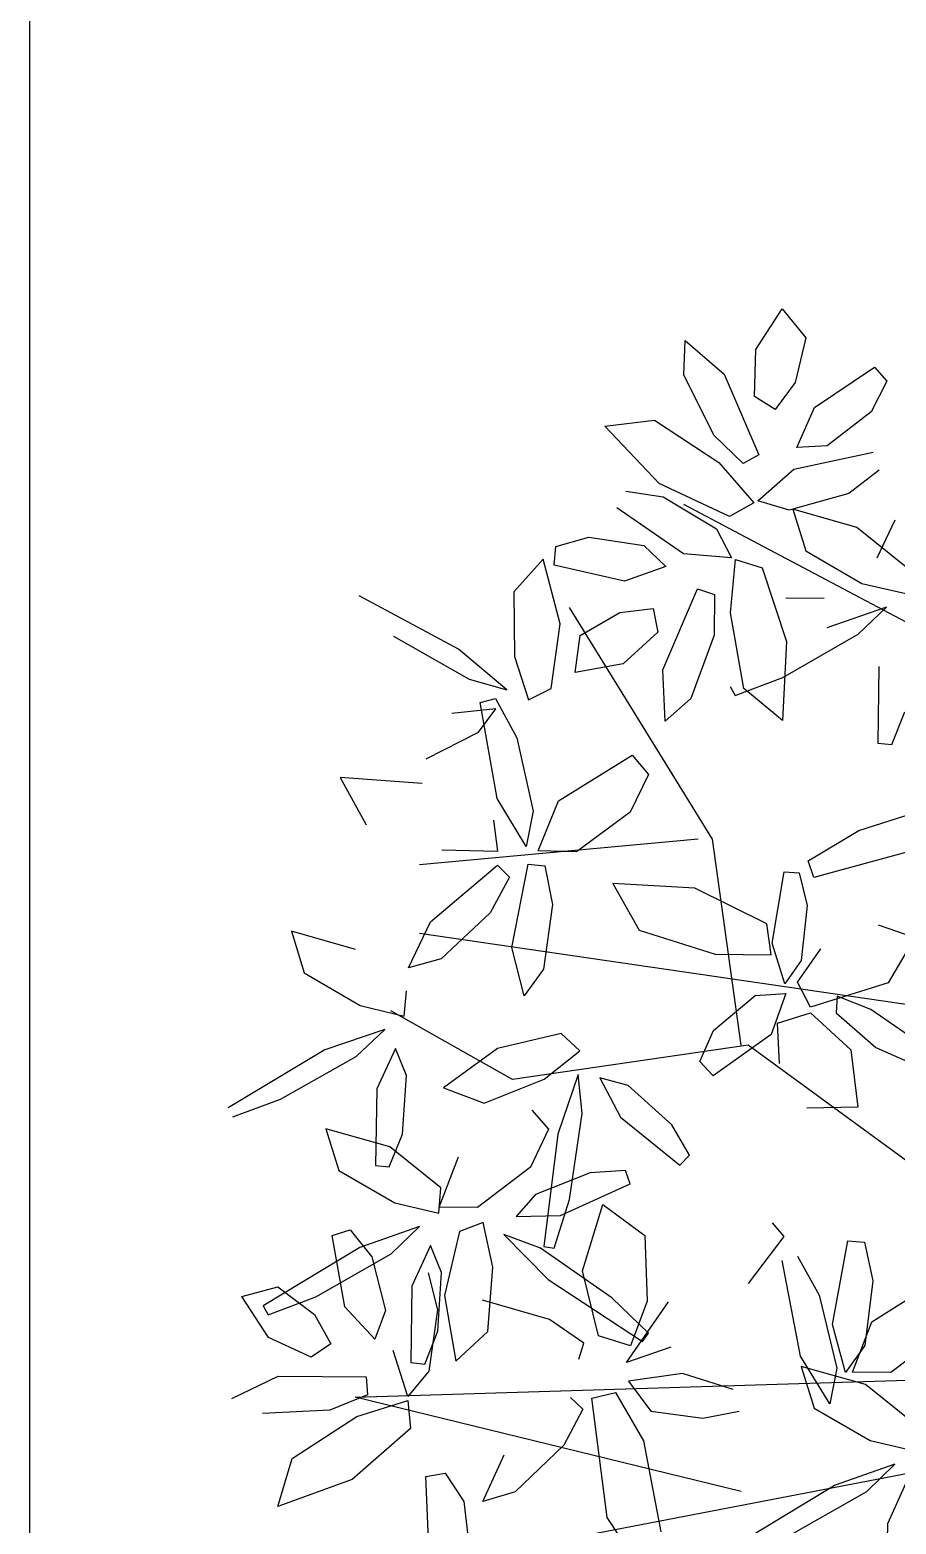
# Model space of a CAD drawing. Extents: x 8365 to 8547, y -347 to -272.
# Drawn here: x 8489.898 to 8490.463, y -317.444 to -316.47 of the extents above; entities that cross this region are included whole.
import ezdxf

# ---------------------------------------------------------------- set-up
doc = ezdxf.new("R2010")
doc.units = 0
doc.layers.get('0').update_dxf_attribs({"linetype": 'CONTINUOUS'})
doc.layers.add('1', color=7, linetype='CONTINUOUS')

msp = doc.modelspace()

# ---------------------------------------------------------------- linework, layer by layer
at = {"color": 60}
for p, q in [((8490.37096, -316.6785), (8490.38831, -316.65188)), ((8490.38831, -316.65188), (8490.40363, -316.6708)), ((8490.32406, -316.69493), (8490.32494, -316.6726)), ((8490.32494, -316.6726), (8490.35037, -316.69451)), ((8490.3703, -316.70911), (8490.37096, -316.6785)), ((8490.40363, -316.6708), (8490.39668, -316.6999)), ((8490.34366, -316.73426), (8490.32406, -316.69493)), ((8490.35037, -316.69451), (8490.37298, -316.7471)), ((8490.40927, -316.71612), (8490.44851, -316.68988)), ((8490.44851, -316.68988), (8490.45655, -316.69908)), ((8490.39668, -316.6999), (8490.38361, -316.71746)), ((8490.45655, -316.69908), (8490.4462, -316.71904)), ((8490.38361, -316.71746), (8490.3703, -316.70911)), ((8490.39781, -316.74235), (8490.40927, -316.71612)), ((8490.27267, -316.72848), (8490.30501, -316.72446)), ((8490.30501, -316.72446), (8490.34687, -316.75195)), ((8490.4462, -316.71904), (8490.41767, -316.74123)), ((8490.30812, -316.76573), (8490.27267, -316.72848)), ((8490.36284, -316.75273), (8490.34366, -316.73426)), ((8490.37298, -316.7471), (8490.36284, -316.75273)), ((8490.39593, -316.75632), (8490.4475, -316.74541)), ((8490.41767, -316.74123), (8490.39781, -316.74235)), ((8490.34687, -316.75195), (8490.36984, -316.77832)), ((8490.37235, -316.77712), (8490.39593, -316.75632)), ((8490.45139, -316.75699), (8490.43181, -316.77223)), ((8490.35386, -316.78731), (8490.30812, -316.76573)), ((8490.28619, -316.77077), (8490.31071, -316.77449)), ((8490.31071, -316.77449), (8490.34541, -316.79524)), ((8490.43181, -316.77223), (8490.39288, -316.78313)), ((8490.32387, -316.81148), (8490.28045, -316.78156)), ((8490.36984, -316.77832), (8490.35386, -316.78731)), ((8490.39288, -316.78313), (8490.37235, -316.77712)), ((8490.43702, -316.79438), (8490.39519, -316.78253)), ((8490.39519, -316.78253), (8490.40362, -316.80971)), ((8490.34541, -316.79524), (8490.35518, -316.81427)), ((8490.47026, -316.82107), (8490.43702, -316.79438)), ((8490.46171, -316.78963), (8490.45004, -316.8144)), ((8490.24061, -316.80688), (8490.26221, -316.80066)), ((8490.26221, -316.80066), (8490.29795, -316.80608)), ((8490.29795, -316.80608), (8490.31243, -316.81972)), ((8490.23238, -316.81511), (8490.21331, -316.83622)), ((8490.24353, -316.85713), (8490.23238, -316.81511)), ((8490.23947, -316.81904), (8490.24061, -316.80688)), ((8490.35518, -316.81427), (8490.32387, -316.81148)), ((8490.35445, -316.85007), (8490.35778, -316.81527)), ((8490.35778, -316.81527), (8490.37529, -316.82067)), ((8490.40362, -316.80971), (8490.4401, -316.8308)), ((8490.28551, -316.82946), (8490.23947, -316.81904)), ((8490.31243, -316.81972), (8490.28551, -316.82946)), ((8490.37529, -316.82067), (8490.39112, -316.86871)), ((8490.31036, -316.88706), (8490.33296, -316.83447)), ((8490.33296, -316.83447), (8490.34403, -316.83796)), ((8490.4401, -316.8308), (8490.46895, -316.83751)), ((8490.17716, -316.8736), (8490.11232, -316.83886)), ((8490.21331, -316.83622), (8490.21377, -316.87836)), ((8490.34403, -316.83796), (8490.34383, -316.86458)), ((8490.41558, -316.84059), (8490.39058, -316.84041)), ((8490.25651, -316.86473), (8490.28241, -316.84976)), ((8490.28241, -316.84976), (8490.30415, -316.84716)), ((8490.30415, -316.84716), (8490.30724, -316.86256)), ((8490.36331, -316.89937), (8490.35445, -316.85007)), ((8490.45623, -316.84633), (8490.41733, -316.85987)), ((8490.43781, -316.864), (8490.45623, -316.84633)), ((8490.23752, -316.89934), (8490.24353, -316.85713)), ((8490.30724, -316.86256), (8490.28458, -316.88314)), ((8490.38859, -316.89208), (8490.43781, -316.864)), ((8490.13479, -316.86531), (8490.18405, -316.89332)), ((8490.20865, -316.90015), (8490.17716, -316.8736)), ((8490.25333, -316.88887), (8490.25651, -316.86473)), ((8490.34383, -316.86458), (8490.32878, -316.90587)), ((8490.39112, -316.86871), (8490.38848, -316.92007)), ((8490.21377, -316.87836), (8490.22272, -316.90659)), ((8490.28458, -316.88314), (8490.25333, -316.88887)), ((8490.18405, -316.89332), (8490.20865, -316.90015)), ((8490.31197, -316.92059), (8490.31036, -316.88706)), ((8490.35759, -316.90382), (8490.38859, -316.89208)), ((8490.45133, -316.88504), (8490.45062, -316.93488)), ((8490.22272, -316.90659), (8490.23752, -316.89934)), ((8490.35438, -316.89792), (8490.35759, -316.90382)), ((8490.38848, -316.92007), (8490.36331, -316.89937)), ((8490.20162, -316.91259), (8490.17284, -316.91568)), ((8490.19031, -316.92786), (8490.20162, -316.91259)), ((8490.19133, -316.90845), (8490.20137, -316.90583)), ((8490.20236, -316.97104), (8490.19133, -316.90845)), ((8490.20137, -316.90583), (8490.21527, -316.93146)), ((8490.32878, -316.90587), (8490.31197, -316.92059)), ((8490.45974, -316.93585), (8490.46821, -316.91444)), ((8490.15617, -316.9452), (8490.19031, -316.92786)), ((8490.21527, -316.93146), (8490.22592, -316.97915)), ((8490.45062, -316.93488), (8490.45974, -316.93585)), ((8490.24228, -316.97259), (8490.29041, -316.94276)), ((8490.29041, -316.94276), (8490.30103, -316.95538)), ((8490.15353, -316.96113), (8490.10008, -316.95731)), ((8490.10008, -316.95731), (8490.11699, -316.9881)), ((8490.30103, -316.95538), (8490.28903, -316.97999)), ((8490.22124, -317.00231), (8490.20236, -316.97104)), ((8490.22592, -316.97915), (8490.22124, -317.00231)), ((8490.22921, -317.00517), (8490.24228, -316.97259)), ((8490.28903, -316.97999), (8490.2542, -317.00569)), ((8490.43823, -316.99173), (8490.50041, -316.97205)), ((8490.20277, -317.00533), (8490.20029, -316.9851)), ((8490.40514, -317.01157), (8490.43823, -316.99173)), ((8490.49068, -317.00004), (8490.40897, -317.02253)), ((8490.16628, -317.00446), (8490.20277, -317.00533)), ((8490.2542, -317.00569), (8490.22921, -317.00517)), ((8490.15884, -317.05128), (8490.20269, -317.01453)), ((8490.20269, -317.01453), (8490.21052, -317.02225)), ((8490.21189, -317.06811), (8490.22255, -317.01377)), ((8490.22255, -317.01377), (8490.23349, -317.01482)), ((8490.23349, -317.01482), (8490.2385, -317.04003)), ((8490.38177, -317.06526), (8490.38946, -317.01878)), ((8490.38946, -317.01878), (8490.39923, -317.01937)), ((8490.39923, -317.01937), (8490.40453, -317.04068)), ((8490.40897, -317.02253), (8490.40514, -317.01157)), ((8490.21052, -317.02225), (8490.19792, -317.04556)), ((8490.3312, -317.02936), (8490.27771, -317.02628)), ((8490.27771, -317.02628), (8490.29504, -317.05683)), ((8490.37829, -317.05267), (8490.3312, -317.02936)), ((8490.19792, -317.04556), (8490.16579, -317.07554)), ((8490.2385, -317.04003), (8490.23263, -317.08215)), ((8490.40453, -317.04068), (8490.40069, -317.07664)), ((8490.1101, -317.06948), (8490.06833, -317.05742)), ((8490.06833, -317.05742), (8490.07661, -317.08464)), ((8490.14456, -317.08143), (8490.15884, -317.05128)), ((8490.29504, -317.05683), (8490.34455, -317.07251)), ((8490.38105, -317.07287), (8490.37829, -317.05267)), ((8490.45082, -317.05326), (8490.47481, -317.06159)), ((8490.21993, -317.09949), (8490.21189, -317.06811)), ((8490.38997, -317.09172), (8490.38177, -317.06526)), ((8490.39827, -317.09056), (8490.41348, -317.06892)), ((8490.47481, -317.06159), (8490.45739, -317.09112)), ((8490.16579, -317.07554), (8490.14456, -317.08143)), ((8490.34455, -317.07251), (8490.38105, -317.07287)), ((8490.40069, -317.07664), (8490.38997, -317.09172)), ((8490.07661, -317.08464), (8490.11299, -317.10592)), ((8490.23263, -317.08215), (8490.21993, -317.09949)), ((8490.1418, -317.11278), (8490.1432, -317.09635)), ((8490.37065, -317.09929), (8490.39066, -317.09802)), ((8490.39066, -317.09802), (8490.38104, -317.12481)), ((8490.40663, -317.10689), (8490.39827, -317.09056)), ((8490.45739, -317.09112), (8490.40663, -317.10689)), ((8490.11299, -317.10592), (8490.1418, -317.11278)), ((8490.34345, -317.12207), (8490.37065, -317.09929)), ((8490.42405, -317.09974), (8490.42354, -317.11059)), ((8490.44599, -317.10843), (8490.42405, -317.09974)), ((8490.38513, -317.11739), (8490.40682, -317.11073)), ((8490.38639, -317.14364), (8490.38513, -317.11739)), ((8490.40682, -317.11073), (8490.43292, -317.13481)), ((8490.42354, -317.11059), (8490.44938, -317.13334)), ((8490.47412, -317.12789), (8490.44599, -317.10843)), ((8490.12904, -317.12153), (8490.09006, -317.13486)), ((8490.11052, -317.1391), (8490.12904, -317.12153)), ((8490.24412, -317.12421), (8490.20259, -317.13385)), ((8490.25623, -317.1354), (8490.24412, -317.12421)), ((8490.33448, -317.14245), (8490.34345, -317.12207)), ((8490.38104, -317.12481), (8490.34331, -317.15177)), ((8490.09006, -317.13486), (8490.02692, -317.17259)), ((8490.13608, -317.13395), (8490.12393, -317.16022)), ((8490.14336, -317.1515), (8490.13608, -317.13395)), ((8490.20259, -317.13385), (8490.16743, -317.15942)), ((8490.23313, -317.15393), (8490.25623, -317.1354)), ((8490.43292, -317.13481), (8490.43751, -317.17218)), ((8490.44938, -317.13334), (8490.48127, -317.14736)), ((8490.06116, -317.16692), (8490.11052, -317.1391)), ((8490.34331, -317.15177), (8490.33448, -317.14245)), ((8490.14066, -317.1897), (8490.14336, -317.1515)), ((8490.194, -317.16958), (8490.23313, -317.15393)), ((8490.2553, -317.15084), (8490.24191, -317.1898)), ((8490.25781, -317.17625), (8490.2553, -317.15084)), ((8490.28776, -317.15794), (8490.26943, -317.15291)), ((8490.26943, -317.15291), (8490.28271, -317.17863)), ((8490.12393, -317.16022), (8490.12296, -317.21006)), ((8490.16743, -317.15942), (8490.194, -317.16958)), ((8490.31626, -317.18352), (8490.28776, -317.15794)), ((8490.0301, -317.1785), (8490.06116, -317.16692)), ((8490.22499, -317.17403), (8490.23579, -317.1865)), ((8490.43751, -317.17218), (8490.40437, -317.17273)), ((8490.24947, -317.2323), (8490.25781, -317.17625)), ((8490.28271, -317.17863), (8490.32146, -317.20998)), ((8490.32786, -317.20341), (8490.31626, -317.18352)), ((8490.1325, -317.19802), (8490.09067, -317.18618)), ((8490.09067, -317.18618), (8490.09909, -317.21335)), ((8490.13207, -317.21107), (8490.14066, -317.1897)), ((8490.23579, -317.1865), (8490.22412, -317.21128)), ((8490.24191, -317.1898), (8490.23293, -317.26281)), ((8490.16574, -317.22471), (8490.1325, -317.19802)), ((8490.16466, -317.23728), (8490.17728, -317.20452)), ((8490.32146, -317.20998), (8490.32786, -317.20341)), ((8490.09909, -317.21335), (8490.13558, -317.23444)), ((8490.12296, -317.21006), (8490.13207, -317.21107)), ((8490.22412, -317.21128), (8490.18966, -317.23746)), ((8490.26306, -317.21491), (8490.22749, -317.22909)), ((8490.28603, -317.21334), (8490.26306, -317.21491)), ((8490.28909, -317.22199), (8490.28603, -317.21334)), ((8490.16442, -317.24115), (8490.16574, -317.22471)), ((8490.24379, -317.2428), (8490.28909, -317.22199)), ((8490.13558, -317.23444), (8490.16442, -317.24115)), ((8490.22749, -317.22909), (8490.21485, -317.24328)), ((8490.23955, -317.26393), (8490.24947, -317.2323)), ((8490.18966, -317.23746), (8490.16466, -317.23728)), ((8490.21485, -317.24328), (8490.24379, -317.2428)), ((8490.25804, -317.27871), (8490.27124, -317.23546)), ((8490.27124, -317.23546), (8490.2986, -317.2557)), ((8490.0949, -317.25573), (8490.10656, -317.25207)), ((8490.10656, -317.25207), (8490.12066, -317.26958)), ((8490.15171, -317.24997), (8490.11281, -317.26351)), ((8490.13329, -317.26764), (8490.15171, -317.24997)), ((8490.1779, -317.25322), (8490.1681, -317.29472)), ((8490.1933, -317.24734), (8490.1779, -317.25322)), ((8490.19965, -317.27627), (8490.1933, -317.24734)), ((8490.38161, -317.24758), (8490.38926, -317.25632)), ((8490.11281, -317.26351), (8490.04986, -317.30157)), ((8490.10312, -317.30221), (8490.0949, -317.25573)), ((8490.15882, -317.26235), (8490.1468, -317.28868)), ((8490.16619, -317.27986), (8490.15882, -317.26235)), ((8490.23061, -317.26405), (8490.20673, -317.25502)), ((8490.20673, -317.25502), (8490.23569, -317.28432)), ((8490.23293, -317.26281), (8490.23955, -317.26393)), ((8490.2986, -317.2557), (8490.30011, -317.29843)), ((8490.38926, -317.25632), (8490.36597, -317.28708)), ((8490.42113, -317.31369), (8490.43103, -317.25921)), ((8490.43103, -317.25921), (8490.44199, -317.2601)), ((8490.44199, -317.2601), (8490.44735, -317.28525)), ((8490.08407, -317.29572), (8490.13329, -317.26764)), ((8490.12066, -317.26958), (8490.12949, -317.30463)), ((8490.27713, -317.2964), (8490.23061, -317.26405)), ((8490.40011, -317.33442), (8490.38822, -317.27199)), ((8490.39822, -317.26923), (8490.41247, -317.29466)), ((8490.1575, -317.28012), (8490.16356, -317.30417)), ((8490.16369, -317.31808), (8490.16619, -317.27986)), ((8490.19631, -317.31828), (8490.19965, -317.27627)), ((8490.26847, -317.32112), (8490.25804, -317.27871)), ((8490.44681, -317.31209), (8490.49452, -317.28159)), ((8490.03588, -317.29554), (8490.05937, -317.28913)), ((8490.05937, -317.28913), (8490.08321, -317.30721)), ((8490.1468, -317.28868), (8490.1461, -317.33852)), ((8490.23569, -317.28432), (8490.29713, -317.32477)), ((8490.44735, -317.28525), (8490.44206, -317.32744)), ((8490.05326, -317.32213), (8490.03588, -317.29554)), ((8490.04986, -317.30157), (8490.05307, -317.30746)), ((8490.05307, -317.30746), (8490.08407, -317.29572)), ((8490.12252, -317.32326), (8490.10312, -317.30221)), ((8490.1681, -317.29472), (8490.17541, -317.33757)), ((8490.23644, -317.31054), (8490.19288, -317.29796)), ((8490.30107, -317.31933), (8490.27713, -317.2964)), ((8490.28667, -317.33849), (8490.31421, -317.29895)), ((8490.30011, -317.29843), (8490.28924, -317.32758)), ((8490.41247, -317.29466), (8490.42378, -317.3422)), ((8490.08321, -317.30721), (8490.09401, -317.32624)), ((8490.12949, -317.30463), (8490.12252, -317.32326)), ((8490.16356, -317.30417), (8490.15786, -317.34419)), ((8490.25901, -317.32585), (8490.23644, -317.31054)), ((8490.43419, -317.34484), (8490.44681, -317.31209)), ((8490.15522, -317.33949), (8490.16369, -317.31808)), ((8490.17541, -317.33757), (8490.19631, -317.31828)), ((8490.28924, -317.32758), (8490.26847, -317.32112)), ((8490.29713, -317.32477), (8490.30107, -317.31933)), ((8490.42961, -317.34495), (8490.42113, -317.31369)), ((8490.49365, -317.31884), (8490.45919, -317.34502)), ((8490.08101, -317.33506), (8490.05326, -317.32213)), ((8490.09401, -317.32624), (8490.08101, -317.33506)), ((8490.1441, -317.36057), (8490.13455, -317.33061)), ((8490.25554, -317.33627), (8490.25901, -317.32585)), ((8490.31564, -317.32855), (8490.28667, -317.33849)), ((8490.44206, -317.32744), (8490.42961, -317.34495)), ((8490.1461, -317.33852), (8490.15522, -317.33949)), ((8490.41942, -317.36543), (8490.40011, -317.33442)), ((8490.44256, -317.35284), (8490.40073, -317.341)), ((8490.40073, -317.341), (8490.40915, -317.36817)), ((8490.02933, -317.36189), (8490.05963, -317.34743)), ((8490.05963, -317.34743), (8490.11687, -317.3479)), ((8490.11687, -317.3479), (8490.11794, -317.35946)), ((8490.15786, -317.34419), (8490.1441, -317.36057)), ((8490.3233, -317.34562), (8490.28811, -317.35055)), ((8490.28811, -317.35055), (8490.30254, -317.37014)), ((8490.35639, -317.35605), (8490.3233, -317.34562)), ((8490.42378, -317.3422), (8490.41942, -317.36543)), ((8490.45919, -317.34502), (8490.43419, -317.34484)), ((8490.11794, -317.35946), (8490.09331, -317.36957)), ((8490.26404, -317.36174), (8490.2795, -317.35811)), ((8490.2795, -317.35811), (8490.29788, -317.38963)), ((8490.4758, -317.37954), (8490.44256, -317.35284)), ((8490.09331, -317.36957), (8490.04941, -317.37168)), ((8490.1108, -317.37376), (8490.14418, -317.36335)), ((8490.14418, -317.36335), (8490.14598, -317.38159)), ((8490.2582, -317.36894), (8490.24592, -317.39243)), ((8490.25026, -317.36134), (8490.2582, -317.36894)), ((8490.27423, -317.43954), (8490.26404, -317.36174)), ((8490.30254, -317.37014), (8490.33642, -317.37478)), ((8490.33642, -317.37478), (8490.36026, -317.37016)), ((8490.40915, -317.36817), (8490.44564, -317.38926)), ((8490.06878, -317.401), (8490.1108, -317.37376)), ((8490.14598, -317.38159), (8490.10781, -317.41478)), ((8490.29788, -317.38963), (8490.30905, -317.44883)), ((8490.44564, -317.38926), (8490.47448, -317.39597)), ((8490.19306, -317.42903), (8490.20692, -317.39869)), ((8490.24592, -317.39243), (8490.21421, -317.42285)), ((8490.05943, -317.43223), (8490.06878, -317.401)), ((8490.46177, -317.40479), (8490.42287, -317.41833)), ((8490.44335, -317.42246), (8490.46177, -317.40479)), ((8490.10781, -317.41478), (8490.05943, -317.43223)), ((8490.1558, -317.4128), (8490.16843, -317.4105)), ((8490.15775, -317.45913), (8490.1558, -317.4128)), ((8490.16843, -317.4105), (8490.18059, -317.42916)), ((8490.42287, -317.41833), (8490.35992, -317.45639)), ((8490.46888, -317.41717), (8490.45686, -317.4435)), ((8490.18059, -317.42916), (8490.1848, -317.46438)), ((8490.21421, -317.42285), (8490.19306, -317.42903)), ((8490.39413, -317.45054), (8490.44335, -317.42246)), ((8490.29957, -317.47794), (8490.27423, -317.43954)), ((8490.45686, -317.4435), (8490.45616, -317.49334))]:
    msp.add_line(p, q, dxfattribs=at)
at = {"color": 44}
for p, q in [((8490.5246, -316.88558), (8490.32419, -316.77932)), ((8490.34284, -316.99744), (8490.24962, -316.84643)), ((8490.33351, -316.99744), (8490.15175, -317.01422)), ((8490.36148, -317.13167), (8490.34284, -316.99744)), ((8490.65044, -317.13167), (8490.15175, -317.05896)), ((8490.21234, -317.15404), (8490.1331, -317.1093)), ((8490.36614, -317.13167), (8490.21234, -317.15404)), ((8490.63653, -317.32966), (8490.36614, -317.13167)), ((8490.1098, -317.36097), (8490.60895, -317.34562)), ((8490.36148, -317.42249), (8490.1098, -317.36097)), ((8490.49664, -317.40572), (8490.14709, -317.47283))]:
    msp.add_line(p, q, dxfattribs=at)
at = {"layer": '1', "color": 1, "linetype": 'CONTINUOUS'}
msp.add_line((8489.89767, -321.58988), (8489.89767, -306.27573), dxfattribs=at)

doc.saveas('drawing.dxf')
